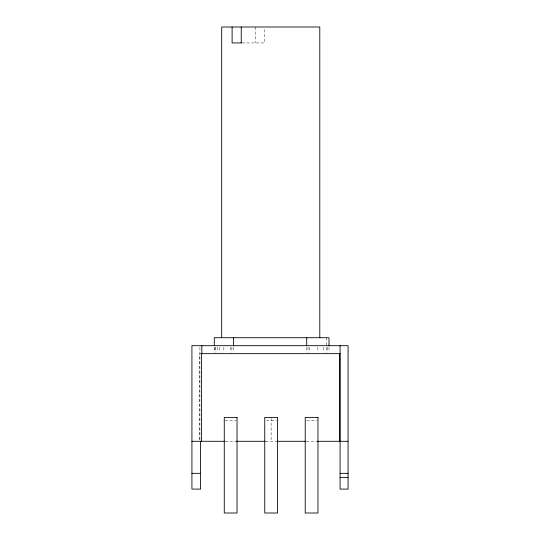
<?xml version="1.0" encoding="UTF-8"?>
<svg xmlns="http://www.w3.org/2000/svg" width="540" height="540" viewBox="0 0 540 540"><rect width="100%" height="100%" fill="white"/><g stroke="black" fill="none" stroke-linecap="round" stroke-linejoin="round"><path stroke-width="0.41" stroke-dasharray="2.7 2.03" d="M242.069 42.937L264.485 42.937L264.485 28.674M201.555 353.653L199.631 353.653L199.631 440.451M225.065 420.579L236.223 420.579M266.341 420.579L276.696 420.579M306.815 420.579L317.169 420.579M225.248 441.295L236.534 441.295M265.538 441.295L276.453 441.295M306.241 441.295L317.588 441.295M329.015 347.281L329.015 352.06M327.719 347.281L327.719 352.06M326.511 337.723L326.511 344.891M326.511 347.281L326.45 352.06M323.75 347.281L323.75 352.06M317.864 347.281L317.864 352.06M309.272 347.281L309.272 352.06M308.009 347.281L308.009 352.06M306.707 347.281L306.707 352.06M271.121 418.217L271.121 441.295M255.582 27L255.582 42.937M233.408 347.281L233.408 352.06M231.883 347.281L231.883 352.06M230.337 347.281L230.337 352.06M223.85 347.281L223.85 352.06M219.659 347.281L219.659 352.06M217.364 347.281L217.364 352.06M215.818 347.281L215.818 352.06M214.974 347.281L214.974 352.06M214.286 347.281L214.286 352.06M199.922 347.281L199.922 441.295"/><path stroke-width="0.81" d="M241.333 42.937L232.112 42.937L232.112 27M340.099 353.653L201.555 353.653L201.555 441.295M191.923 441.295L224.775 441.295M236.534 441.295L265.241 441.295M277 441.295L305.552 441.295M317.588 441.295L339.836 441.295M340.079 441.295L348.077 441.295M191.923 473.33L200.583 473.33M340.079 473.33L348.077 473.33M340.079 477.455L348.077 477.455M340.079 345.688L340.079 489.098L348.077 489.098L348.077 345.688L191.923 345.688L191.923 489.098L200.583 489.098L200.583 441.295M339.788 353.653L339.788 441.295M329.015 345.688L329.015 337.723L214.286 337.723L214.286 345.688M319.788 337.723L319.788 27L221.69 27L221.69 337.723M306.707 337.723L306.707 345.688M241.238 27L241.238 42.937M233.408 337.723L233.408 345.688M201.839 345.688L201.839 353.653M237.019 417.393L224.269 417.393L224.269 513L237.019 513L237.019 417.393M277.493 417.393L264.749 417.393L264.749 513L277.493 513L277.493 417.393M317.966 417.393L305.222 417.393L305.222 513L317.966 513L317.966 417.393"/></g></svg>
